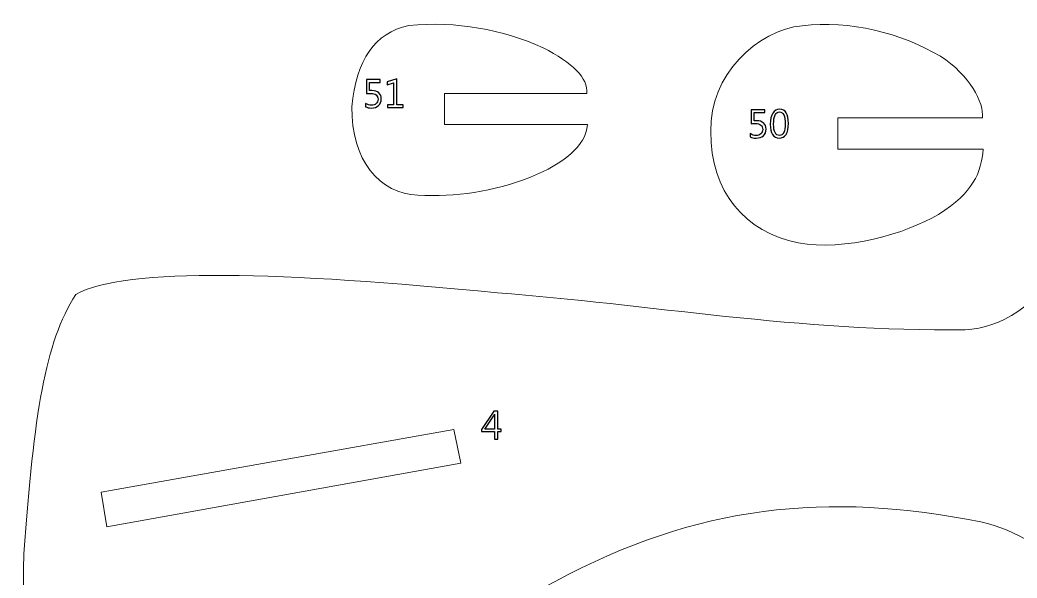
# Model space of a CAD drawing. Header units: centimetres. Extents: x -196 to 200, y -267 to 229.
# Drawn here: x -194 to -87.3, y -87.9 to -28.2 of the extents above; entities that cross this region are included whole.
import ezdxf

# ---------------------------------------------------------------- set-up
doc = ezdxf.new("R2010")
doc.units = ezdxf.units.CM
doc.header["$MEASUREMENT"] = 0
doc.layers.add('Camada 1', color=7, linetype='Continuous')
doc.layers.add('Camada 2', color=20, linetype='Continuous')

msp = doc.modelspace()

# ---------------------------------------------------------------- linework, layer by layer
at = {"layer": 'Camada 1', "lineweight": 9}
for points, knots in [([(-68.22, -114.75), (-68.04, -115.63), (-67.78, -116.21), (-67.31, -117.36), (-67.31, -117.36), (-66.28, -120.37), (-65.69, -122.11), (-68.88, -123.29), (-68.88, -123.29), (-70.53, -123.76), (-71.91, -124.29), (-73.08, -124.84), (-73.08, -124.84), (-78.91, -127.25), (-79.19, -135.94), (-76.95, -141.79), (-76.95, -141.79), (-75.35, -144.4), (-77.64, -147.56), (-79.82, -146.82), (-79.82, -146.82), (-79.82, -146.82), (-101.68, -139.6), (-101.68, -139.6), (-101.68, -139.6), (-101.05, -137.23), (-100.41, -134.93), (-99.57, -132.56), (-99.57, -132.56), (-99.57, -132.56), (-94.08, -134.8), (-94.08, -134.8), (-94.08, -134.8), (-94.08, -134.8), (-93, -131.72), (-93, -131.72), (-93, -131.72), (-93, -131.72), (-98.46, -129.36), (-98.46, -129.36), (-98.46, -129.36), (-97.27, -126.79), (-96.25, -124.35), (-94.94, -121.91), (-94.94, -121.91), (-94.94, -121.91), (-89.3, -125.03), (-89.3, -125.03), (-89.3, -125.03), (-89.3, -125.03), (-87.61, -122.23), (-87.61, -122.23), (-87.61, -122.23), (-87.61, -122.23), (-93.22, -119), (-93.22, -119), (-93.22, -119), (-91.93, -116.82), (-90.71, -114.97), (-89.36, -113), (-89.36, -113), (-89.36, -113), (-84.16, -116.43), (-84.16, -116.43), (-84.16, -116.43), (-84.16, -116.43), (-82.38, -113.73), (-82.38, -113.73), (-82.38, -113.73), (-82.38, -113.73), (-87.26, -110.42), (-87.26, -110.42), (-87.26, -110.42), (-85.81, -108.4), (-84.46, -106.24), (-83.13, -104.18), (-83.13, -104.18), (-83.13, -104.18), (-77.8, -107.45), (-77.8, -107.45), (-77.8, -107.45), (-77.8, -107.45), (-76.35, -104.61), (-76.35, -104.61), (-76.35, -104.61), (-76.35, -104.61), (-81.62, -101.16), (-81.62, -101.16), (-81.62, -101.16), (-76.54, -91.17), (-83.47, -83.58), (-91.14, -81.95), (-91.14, -81.95), (-107.54, -78.65), (-121.63, -80.14), (-136.72, -88.33), (-136.72, -88.33), (-146.97, -93.62), (-157.07, -99.95), (-167.1, -106.32), (-167.1, -106.32), (-173.24, -109.64), (-177.48, -112.91), (-184.5, -115.3), (-184.5, -115.3), (-186.68, -115.97), (-187.92, -116.37), (-188.74, -115.94), (-188.74, -115.94), (-192.01, -110.66), (-193.99, -102.87), (-193.57, -85.35), (-193.57, -85.35), (-192.46, -70.27), (-191.34, -62.84), (-188.01, -57.59), (-188.01, -57.59), (-182.76, -54.64), (-165.63, -55.18), (-142.88, -57.43), (-142.88, -57.43), (-126.99, -58.6), (-110.38, -61.65), (-92.84, -61.37), (-92.84, -61.37), (-84.93, -61.11), (-78.92, -50.89), (-71.18, -39.21), (-71.18, -39.21), (-66.99, -39.9), (-63.56, -39.22), (-61.32, -37.31), (-61.32, -37.31), (-59.15, -35.19), (-57.93, -32.68), (-57.97, -29.71), (-57.97, -29.71), (-57.98, -28.86), (-57.39, -28.55), (-56.45, -28.89), (-56.45, -28.89), (-45.09, -31.22), (-34.31, -32.54), (-24.39, -32.47), (-24.39, -32.47), (-24.39, -32.47), (-17.84, -32.59), (-17.84, -32.59), (-17.84, -32.59), (-8.82, -32.75), (-3.27, -34.44), (-1.83, -40.06), (-1.83, -40.06), (-1.49, -41.69), (-1.57, -52.72), (-1.55, -54.84), (-1.55, -54.84), (-1.55, -54.84), (-1.59, -77.04), (-1.59, -77.04), (-1.59, -77.04), (-1.59, -77.04), (-22.21, -77.07), (-22.21, -77.07), (-22.21, -77.07), (-22.21, -77.07), (-22.17, -80.35), (-22.17, -80.35), (-22.17, -80.35), (-22.17, -80.35), (-1.58, -80.41), (-1.58, -80.41), (-1.58, -80.41), (-1.58, -80.41), (-1.68, -108.05), (-1.68, -108.05), (-1.68, -108.05), (-1.68, -108.05), (-7.62, -108.65), (-7.62, -108.65), (-7.62, -108.65), (-7.62, -108.65), (-10.51, -92.44), (-10.51, -92.44), (-10.51, -92.44), (-10.51, -92.44), (-28.96, -95.17), (-28.96, -95.17), (-28.96, -95.17), (-28.96, -95.17), (-25.93, -110.78), (-25.93, -110.78), (-25.93, -110.78), (-25.93, -110.78), (-35.63, -111.78), (-35.63, -111.78), (-35.63, -111.78), (-35.67, -107.91), (-36.12, -104.22), (-37.09, -100.81), (-37.09, -100.81), (-38.39, -96.31), (-39.99, -92.91), (-42.37, -92.13), (-42.37, -92.13), (-42.37, -92.13), (-61.83, -92.14), (-61.83, -92.14), (-61.83, -92.14), (-63.21, -92.21), (-63.84, -94.43), (-63.38, -97.9), (-63.38, -97.9), (-63.01, -101.66), (-60.4, -104.76), (-58.99, -108.7), (-58.99, -108.7), (-58.06, -111.31), (-58.3, -111.81), (-60.36, -111.8), (-60.36, -111.8), (-60.36, -111.8), (-66.79, -111.77), (-66.79, -111.77), (-66.79, -111.77), (-67.65, -112.04), (-68.45, -113.16), (-68.22, -114.75)], [0, 0, 0, 0, 0.017241, 0.017241, 0.017241, 0.017241, 0.034483, 0.034483, 0.034483, 0.034483, 0.051724, 0.051724, 0.051724, 0.051724, 0.068966, 0.068966, 0.068966, 0.068966, 0.086207, 0.086207, 0.086207, 0.086207, 0.103448, 0.103448, 0.103448, 0.103448, 0.12069, 0.12069, 0.12069, 0.12069, 0.137931, 0.137931, 0.137931, 0.137931, 0.155172, 0.155172, 0.155172, 0.155172, 0.172414, 0.172414, 0.172414, 0.172414, 0.189655, 0.189655, 0.189655, 0.189655, 0.206897, 0.206897, 0.206897, 0.206897, 0.224138, 0.224138, 0.224138, 0.224138, 0.241379, 0.241379, 0.241379, 0.241379, 0.258621, 0.258621, 0.258621, 0.258621, 0.275862, 0.275862, 0.275862, 0.275862, 0.293103, 0.293103, 0.293103, 0.293103, 0.310345, 0.310345, 0.310345, 0.310345, 0.327586, 0.327586, 0.327586, 0.327586, 0.344828, 0.344828, 0.344828, 0.344828, 0.362069, 0.362069, 0.362069, 0.362069, 0.37931, 0.37931, 0.37931, 0.37931, 0.396552, 0.396552, 0.396552, 0.396552, 0.413793, 0.413793, 0.413793, 0.413793, 0.431034, 0.431034, 0.431034, 0.431034, 0.448276, 0.448276, 0.448276, 0.448276, 0.465517, 0.465517, 0.465517, 0.465517, 0.482759, 0.482759, 0.482759, 0.482759, 0.5, 0.5, 0.5, 0.5, 0.517241, 0.517241, 0.517241, 0.517241, 0.534483, 0.534483, 0.534483, 0.534483, 0.551724, 0.551724, 0.551724, 0.551724, 0.568966, 0.568966, 0.568966, 0.568966, 0.586207, 0.586207, 0.586207, 0.586207, 0.603448, 0.603448, 0.603448, 0.603448, 0.62069, 0.62069, 0.62069, 0.62069, 0.637931, 0.637931, 0.637931, 0.637931, 0.655172, 0.655172, 0.655172, 0.655172, 0.672414, 0.672414, 0.672414, 0.672414, 0.689655, 0.689655, 0.689655, 0.689655, 0.706897, 0.706897, 0.706897, 0.706897, 0.724138, 0.724138, 0.724138, 0.724138, 0.741379, 0.741379, 0.741379, 0.741379, 0.758621, 0.758621, 0.758621, 0.758621, 0.775862, 0.775862, 0.775862, 0.775862, 0.793103, 0.793103, 0.793103, 0.793103, 0.810345, 0.810345, 0.810345, 0.810345, 0.827586, 0.827586, 0.827586, 0.827586, 0.844828, 0.844828, 0.844828, 0.844828, 0.862069, 0.862069, 0.862069, 0.862069, 0.87931, 0.87931, 0.87931, 0.87931, 0.896552, 0.896552, 0.896552, 0.896552, 0.913793, 0.913793, 0.913793, 0.913793, 0.931034, 0.931034, 0.931034, 0.931034, 0.948276, 0.948276, 0.948276, 0.948276, 0.965517, 0.965517, 0.965517, 0.965517, 1, 1, 1, 1]), ([(-133.31, -36.1), (-133.31, -36.1), (-148.54, -36.1), (-148.54, -36.1), (-148.54, -36.1), (-148.54, -36.1), (-148.54, -39.43), (-148.54, -39.43), (-148.54, -39.43), (-148.54, -39.43), (-133.24, -39.43), (-133.24, -39.43), (-133.24, -39.43), (-133.48, -41.75), (-135.73, -43.57), (-139.35, -45.05), (-139.35, -45.05), (-143.37, -46.64), (-147.37, -47.16), (-151.39, -46.98), (-151.39, -46.98), (-155.45, -46.86), (-158.58, -43.17), (-158.45, -37.53), (-158.45, -37.53), (-158, -32.47), (-156.05, -29.64), (-152.37, -28.81), (-152.37, -28.81), (-147.22, -28.36), (-142.38, -29.2), (-138, -31.21), (-138, -31.21), (-134.84, -32.8), (-133.16, -34.44), (-133.31, -36.1)], [0, 0, 0, 0, 0.1, 0.1, 0.1, 0.1, 0.2, 0.2, 0.2, 0.2, 0.3, 0.3, 0.3, 0.3, 0.4, 0.4, 0.4, 0.4, 0.5, 0.5, 0.5, 0.5, 0.6, 0.6, 0.6, 0.6, 0.7, 0.7, 0.7, 0.7, 0.8, 0.8, 0.8, 0.8, 1, 1, 1, 1]), ([(-90.97, -38.71), (-90.97, -38.71), (-106.45, -38.71), (-106.45, -38.71), (-106.45, -38.71), (-106.45, -38.71), (-106.44, -42.04), (-106.44, -42.04), (-106.44, -42.04), (-106.44, -42.04), (-90.9, -42.04), (-90.9, -42.04), (-90.9, -42.04), (-91.14, -44.63), (-91.91, -46.61), (-95.68, -49.04), (-95.68, -49.04), (-99.22, -51.11), (-105.65, -52.99), (-110.71, -52.08), (-110.71, -52.08), (-116.36, -50.93), (-120.1, -46.62), (-120.06, -40.14), (-120.06, -40.14), (-120.2, -34.18), (-115.06, -29.27), (-110.27, -28.84), (-110.27, -28.84), (-105.2, -28.22), (-99.6, -29.66), (-95.48, -32.1), (-95.48, -32.1), (-92.32, -34.15), (-90.82, -37.05), (-90.97, -38.71)], [0, 0, 0, 0, 0.1, 0.1, 0.1, 0.1, 0.2, 0.2, 0.2, 0.2, 0.3, 0.3, 0.3, 0.3, 0.4, 0.4, 0.4, 0.4, 0.5, 0.5, 0.5, 0.5, 0.6, 0.6, 0.6, 0.6, 0.7, 0.7, 0.7, 0.7, 0.8, 0.8, 0.8, 0.8, 1, 1, 1, 1]), ([(-185.28, -78.75), (-185.28, -78.75), (-184.69, -82.46), (-184.69, -82.46), (-184.69, -82.46), (-184.69, -82.46), (-146.79, -75.66), (-146.79, -75.66), (-146.79, -75.66), (-146.79, -75.66), (-147.54, -72.04), (-147.54, -72.04), (-147.54, -72.04), (-147.54, -72.04), (-185.28, -78.75), (-185.28, -78.75)], [0, 0, 0, 0, 0.2, 0.2, 0.2, 0.2, 0.4, 0.4, 0.4, 0.4, 0.6, 0.6, 0.6, 0.6, 1, 1, 1, 1])]:
    msp.add_open_spline(points, degree=3, knots=knots, dxfattribs=at)
at = {"layer": 'Camada 2'}
for points, knots in [([(-156.99, -37.52), (-156.99, -37.52), (-156.99, -37.16), (-156.99, -37.16), (-156.99, -37.16), (-156.79, -37.29), (-156.58, -37.36), (-156.37, -37.36), (-156.37, -37.36), (-156.16, -37.36), (-155.99, -37.3), (-155.86, -37.18), (-155.86, -37.18), (-155.73, -37.06), (-155.66, -36.9), (-155.66, -36.71), (-155.66, -36.71), (-155.66, -36.51), (-155.73, -36.36), (-155.86, -36.25), (-155.86, -36.25), (-155.99, -36.14), (-156.18, -36.08), (-156.43, -36.08), (-156.43, -36.08), (-156.51, -36.08), (-156.67, -36.09), (-156.9, -36.11), (-156.9, -36.11), (-156.9, -36.11), (-156.9, -34.61), (-156.9, -34.61), (-156.9, -34.61), (-156.9, -34.61), (-155.45, -34.61), (-155.45, -34.61), (-155.45, -34.61), (-155.45, -34.61), (-155.45, -34.91), (-155.45, -34.91), (-155.45, -34.91), (-155.45, -34.91), (-156.57, -34.91), (-156.57, -34.91), (-156.57, -34.91), (-156.57, -34.91), (-156.57, -35.79), (-156.57, -35.79), (-156.57, -35.79), (-156.48, -35.79), (-156.4, -35.79), (-156.32, -35.79), (-156.32, -35.79), (-156, -35.79), (-155.75, -35.87), (-155.58, -36.03), (-155.58, -36.03), (-155.4, -36.19), (-155.31, -36.41), (-155.31, -36.68), (-155.31, -36.68), (-155.31, -36.97), (-155.41, -37.21), (-155.6, -37.38), (-155.6, -37.38), (-155.78, -37.56), (-156.04, -37.65), (-156.37, -37.65), (-156.37, -37.65), (-156.65, -37.65), (-156.85, -37.6), (-156.99, -37.52)], [0, 0, 0, 0, 0.052632, 0.052632, 0.052632, 0.052632, 0.105263, 0.105263, 0.105263, 0.105263, 0.157895, 0.157895, 0.157895, 0.157895, 0.210526, 0.210526, 0.210526, 0.210526, 0.263158, 0.263158, 0.263158, 0.263158, 0.315789, 0.315789, 0.315789, 0.315789, 0.368421, 0.368421, 0.368421, 0.368421, 0.421053, 0.421053, 0.421053, 0.421053, 0.473684, 0.473684, 0.473684, 0.473684, 0.526316, 0.526316, 0.526316, 0.526316, 0.578947, 0.578947, 0.578947, 0.578947, 0.631579, 0.631579, 0.631579, 0.631579, 0.684211, 0.684211, 0.684211, 0.684211, 0.736842, 0.736842, 0.736842, 0.736842, 0.789474, 0.789474, 0.789474, 0.789474, 0.842105, 0.842105, 0.842105, 0.842105, 0.894737, 0.894737, 0.894737, 0.894737, 1, 1, 1, 1]), ([(-152.97, -37.59), (-152.97, -37.59), (-154.66, -37.59), (-154.66, -37.59), (-154.66, -37.59), (-154.66, -37.59), (-154.66, -37.3), (-154.66, -37.3), (-154.66, -37.3), (-154.66, -37.3), (-153.99, -37.3), (-153.99, -37.3), (-153.99, -37.3), (-153.99, -37.3), (-153.99, -34.97), (-153.99, -34.97), (-153.99, -34.97), (-153.99, -34.97), (-154.68, -35.18), (-154.68, -35.18), (-154.68, -35.18), (-154.68, -35.18), (-154.68, -34.85), (-154.68, -34.85), (-154.68, -34.85), (-154.68, -34.85), (-153.65, -34.54), (-153.65, -34.54), (-153.65, -34.54), (-153.65, -34.54), (-153.65, -37.3), (-153.65, -37.3), (-153.65, -37.3), (-153.65, -37.3), (-152.97, -37.3), (-152.97, -37.3), (-152.97, -37.3), (-152.97, -37.3), (-152.97, -37.59), (-152.97, -37.59)], [0, 0, 0, 0, 0.090909, 0.090909, 0.090909, 0.090909, 0.181818, 0.181818, 0.181818, 0.181818, 0.272727, 0.272727, 0.272727, 0.272727, 0.363636, 0.363636, 0.363636, 0.363636, 0.454545, 0.454545, 0.454545, 0.454545, 0.545455, 0.545455, 0.545455, 0.545455, 0.636364, 0.636364, 0.636364, 0.636364, 0.727273, 0.727273, 0.727273, 0.727273, 0.818182, 0.818182, 0.818182, 0.818182, 1, 1, 1, 1]), ([(-115.82, -40.75), (-115.82, -40.75), (-115.82, -40.38), (-115.82, -40.38), (-115.82, -40.38), (-115.62, -40.52), (-115.41, -40.59), (-115.2, -40.59), (-115.2, -40.59), (-114.99, -40.59), (-114.82, -40.53), (-114.69, -40.41), (-114.69, -40.41), (-114.56, -40.29), (-114.49, -40.13), (-114.49, -39.93), (-114.49, -39.93), (-114.49, -39.74), (-114.56, -39.58), (-114.69, -39.47), (-114.69, -39.47), (-114.82, -39.36), (-115.01, -39.31), (-115.26, -39.31), (-115.26, -39.31), (-115.34, -39.31), (-115.5, -39.32), (-115.73, -39.33), (-115.73, -39.33), (-115.73, -39.33), (-115.73, -37.83), (-115.73, -37.83), (-115.73, -37.83), (-115.73, -37.83), (-114.28, -37.83), (-114.28, -37.83), (-114.28, -37.83), (-114.28, -37.83), (-114.28, -38.14), (-114.28, -38.14), (-114.28, -38.14), (-114.28, -38.14), (-115.4, -38.14), (-115.4, -38.14), (-115.4, -38.14), (-115.4, -38.14), (-115.4, -39.02), (-115.4, -39.02), (-115.4, -39.02), (-115.31, -39.01), (-115.22, -39.01), (-115.15, -39.01), (-115.15, -39.01), (-114.83, -39.01), (-114.58, -39.09), (-114.4, -39.25), (-114.4, -39.25), (-114.23, -39.41), (-114.14, -39.63), (-114.14, -39.91), (-114.14, -39.91), (-114.14, -40.2), (-114.24, -40.43), (-114.42, -40.61), (-114.42, -40.61), (-114.61, -40.78), (-114.87, -40.87), (-115.2, -40.87), (-115.2, -40.87), (-115.48, -40.87), (-115.68, -40.83), (-115.82, -40.75)], [0, 0, 0, 0, 0.052632, 0.052632, 0.052632, 0.052632, 0.105263, 0.105263, 0.105263, 0.105263, 0.157895, 0.157895, 0.157895, 0.157895, 0.210526, 0.210526, 0.210526, 0.210526, 0.263158, 0.263158, 0.263158, 0.263158, 0.315789, 0.315789, 0.315789, 0.315789, 0.368421, 0.368421, 0.368421, 0.368421, 0.421053, 0.421053, 0.421053, 0.421053, 0.473684, 0.473684, 0.473684, 0.473684, 0.526316, 0.526316, 0.526316, 0.526316, 0.578947, 0.578947, 0.578947, 0.578947, 0.631579, 0.631579, 0.631579, 0.631579, 0.684211, 0.684211, 0.684211, 0.684211, 0.736842, 0.736842, 0.736842, 0.736842, 0.789474, 0.789474, 0.789474, 0.789474, 0.842105, 0.842105, 0.842105, 0.842105, 0.894737, 0.894737, 0.894737, 0.894737, 1, 1, 1, 1]), ([(-112.74, -40.87), (-113.04, -40.87), (-113.27, -40.74), (-113.43, -40.49), (-113.43, -40.49), (-113.6, -40.24), (-113.68, -39.87), (-113.68, -39.39), (-113.68, -39.39), (-113.68, -38.86), (-113.59, -38.46), (-113.42, -38.19), (-113.42, -38.19), (-113.25, -37.92), (-113, -37.78), (-112.67, -37.78), (-112.67, -37.78), (-112.05, -37.78), (-111.74, -38.29), (-111.74, -39.31), (-111.74, -39.31), (-111.74, -39.82), (-111.82, -40.21), (-112, -40.47), (-112, -40.47), (-112.18, -40.74), (-112.42, -40.87), (-112.74, -40.87)], [0, 0, 0, 0, 0.125, 0.125, 0.125, 0.125, 0.25, 0.25, 0.25, 0.25, 0.375, 0.375, 0.375, 0.375, 0.5, 0.5, 0.5, 0.5, 0.625, 0.625, 0.625, 0.625, 0.75, 0.75, 0.75, 0.75, 1, 1, 1, 1]), ([(-112.69, -38.07), (-113.12, -38.07), (-113.33, -38.5), (-113.33, -39.37), (-113.33, -39.37), (-113.33, -40.18), (-113.12, -40.59), (-112.7, -40.59), (-112.7, -40.59), (-112.29, -40.59), (-112.09, -40.17), (-112.09, -39.35), (-112.09, -39.35), (-112.09, -38.5), (-112.29, -38.07), (-112.69, -38.07)], [0, 0, 0, 0, 0.2, 0.2, 0.2, 0.2, 0.4, 0.4, 0.4, 0.4, 0.6, 0.6, 0.6, 0.6, 1, 1, 1, 1]), ([(-142.47, -72.28), (-142.47, -72.28), (-142.85, -72.28), (-142.85, -72.28), (-142.85, -72.28), (-142.85, -72.28), (-142.85, -73.07), (-142.85, -73.07), (-142.85, -73.07), (-142.85, -73.07), (-143.19, -73.07), (-143.19, -73.07), (-143.19, -73.07), (-143.19, -73.07), (-143.19, -72.28), (-143.19, -72.28), (-143.19, -72.28), (-143.19, -72.28), (-144.59, -72.28), (-144.59, -72.28), (-144.59, -72.28), (-144.59, -72.28), (-144.59, -72.06), (-144.59, -72.06), (-144.59, -72.06), (-144.59, -72.06), (-143.26, -70.09), (-143.26, -70.09), (-143.26, -70.09), (-143.26, -70.09), (-142.85, -70.09), (-142.85, -70.09), (-142.85, -70.09), (-142.85, -70.09), (-142.85, -72), (-142.85, -72), (-142.85, -72), (-142.85, -72), (-142.47, -72), (-142.47, -72), (-142.47, -72), (-142.47, -72), (-142.47, -72.28), (-142.47, -72.28)], [0, 0, 0, 0, 0.083333, 0.083333, 0.083333, 0.083333, 0.166667, 0.166667, 0.166667, 0.166667, 0.25, 0.25, 0.25, 0.25, 0.333333, 0.333333, 0.333333, 0.333333, 0.416667, 0.416667, 0.416667, 0.416667, 0.5, 0.5, 0.5, 0.5, 0.583333, 0.583333, 0.583333, 0.583333, 0.666667, 0.666667, 0.666667, 0.666667, 0.75, 0.75, 0.75, 0.75, 0.833333, 0.833333, 0.833333, 0.833333, 1, 1, 1, 1]), ([(-143.19, -72), (-143.19, -72), (-143.19, -70.71), (-143.19, -70.71), (-143.19, -70.71), (-143.19, -70.62), (-143.18, -70.52), (-143.18, -70.4), (-143.18, -70.4), (-143.18, -70.4), (-143.19, -70.4), (-143.19, -70.4), (-143.19, -70.4), (-143.21, -70.45), (-143.24, -70.53), (-143.3, -70.63), (-143.3, -70.63), (-143.3, -70.63), (-144.22, -72), (-144.22, -72), (-144.22, -72), (-144.22, -72), (-143.19, -72), (-143.19, -72)], [0, 0, 0, 0, 0.142857, 0.142857, 0.142857, 0.142857, 0.285714, 0.285714, 0.285714, 0.285714, 0.428571, 0.428571, 0.428571, 0.428571, 0.571429, 0.571429, 0.571429, 0.571429, 0.714286, 0.714286, 0.714286, 0.714286, 1, 1, 1, 1])]:
    msp.add_open_spline(points, degree=3, knots=knots, dxfattribs=at)
at = {"layer": 'Camada 2', "lineweight": 9}
for points, knots in [([(-156.99, -37.52), (-156.99, -37.52), (-156.99, -37.16), (-156.99, -37.16), (-156.99, -37.16), (-156.79, -37.29), (-156.58, -37.36), (-156.37, -37.36), (-156.37, -37.36), (-156.16, -37.36), (-155.99, -37.3), (-155.86, -37.18), (-155.86, -37.18), (-155.73, -37.06), (-155.66, -36.9), (-155.66, -36.71), (-155.66, -36.71), (-155.66, -36.51), (-155.73, -36.36), (-155.86, -36.25), (-155.86, -36.25), (-155.99, -36.14), (-156.18, -36.08), (-156.43, -36.08), (-156.43, -36.08), (-156.51, -36.08), (-156.67, -36.09), (-156.9, -36.11), (-156.9, -36.11), (-156.9, -36.11), (-156.9, -34.61), (-156.9, -34.61), (-156.9, -34.61), (-156.9, -34.61), (-155.45, -34.61), (-155.45, -34.61), (-155.45, -34.61), (-155.45, -34.61), (-155.45, -34.91), (-155.45, -34.91), (-155.45, -34.91), (-155.45, -34.91), (-156.57, -34.91), (-156.57, -34.91), (-156.57, -34.91), (-156.57, -34.91), (-156.57, -35.79), (-156.57, -35.79), (-156.57, -35.79), (-156.48, -35.79), (-156.4, -35.79), (-156.32, -35.79), (-156.32, -35.79), (-156, -35.79), (-155.75, -35.87), (-155.58, -36.03), (-155.58, -36.03), (-155.4, -36.19), (-155.31, -36.41), (-155.31, -36.68), (-155.31, -36.68), (-155.31, -36.97), (-155.41, -37.21), (-155.6, -37.38), (-155.6, -37.38), (-155.78, -37.56), (-156.04, -37.65), (-156.37, -37.65), (-156.37, -37.65), (-156.65, -37.65), (-156.85, -37.6), (-156.99, -37.52)], [0, 0, 0, 0, 0.052632, 0.052632, 0.052632, 0.052632, 0.105263, 0.105263, 0.105263, 0.105263, 0.157895, 0.157895, 0.157895, 0.157895, 0.210526, 0.210526, 0.210526, 0.210526, 0.263158, 0.263158, 0.263158, 0.263158, 0.315789, 0.315789, 0.315789, 0.315789, 0.368421, 0.368421, 0.368421, 0.368421, 0.421053, 0.421053, 0.421053, 0.421053, 0.473684, 0.473684, 0.473684, 0.473684, 0.526316, 0.526316, 0.526316, 0.526316, 0.578947, 0.578947, 0.578947, 0.578947, 0.631579, 0.631579, 0.631579, 0.631579, 0.684211, 0.684211, 0.684211, 0.684211, 0.736842, 0.736842, 0.736842, 0.736842, 0.789474, 0.789474, 0.789474, 0.789474, 0.842105, 0.842105, 0.842105, 0.842105, 0.894737, 0.894737, 0.894737, 0.894737, 1, 1, 1, 1]), ([(-152.97, -37.59), (-152.97, -37.59), (-154.66, -37.59), (-154.66, -37.59), (-154.66, -37.59), (-154.66, -37.59), (-154.66, -37.3), (-154.66, -37.3), (-154.66, -37.3), (-154.66, -37.3), (-153.99, -37.3), (-153.99, -37.3), (-153.99, -37.3), (-153.99, -37.3), (-153.99, -34.97), (-153.99, -34.97), (-153.99, -34.97), (-153.99, -34.97), (-154.68, -35.18), (-154.68, -35.18), (-154.68, -35.18), (-154.68, -35.18), (-154.68, -34.85), (-154.68, -34.85), (-154.68, -34.85), (-154.68, -34.85), (-153.65, -34.54), (-153.65, -34.54), (-153.65, -34.54), (-153.65, -34.54), (-153.65, -37.3), (-153.65, -37.3), (-153.65, -37.3), (-153.65, -37.3), (-152.97, -37.3), (-152.97, -37.3), (-152.97, -37.3), (-152.97, -37.3), (-152.97, -37.59), (-152.97, -37.59)], [0, 0, 0, 0, 0.090909, 0.090909, 0.090909, 0.090909, 0.181818, 0.181818, 0.181818, 0.181818, 0.272727, 0.272727, 0.272727, 0.272727, 0.363636, 0.363636, 0.363636, 0.363636, 0.454545, 0.454545, 0.454545, 0.454545, 0.545455, 0.545455, 0.545455, 0.545455, 0.636364, 0.636364, 0.636364, 0.636364, 0.727273, 0.727273, 0.727273, 0.727273, 0.818182, 0.818182, 0.818182, 0.818182, 1, 1, 1, 1]), ([(-115.82, -40.75), (-115.82, -40.75), (-115.82, -40.38), (-115.82, -40.38), (-115.82, -40.38), (-115.62, -40.52), (-115.41, -40.59), (-115.2, -40.59), (-115.2, -40.59), (-114.99, -40.59), (-114.82, -40.53), (-114.69, -40.41), (-114.69, -40.41), (-114.56, -40.29), (-114.49, -40.13), (-114.49, -39.93), (-114.49, -39.93), (-114.49, -39.74), (-114.56, -39.58), (-114.69, -39.47), (-114.69, -39.47), (-114.82, -39.36), (-115.01, -39.31), (-115.26, -39.31), (-115.26, -39.31), (-115.34, -39.31), (-115.5, -39.32), (-115.73, -39.33), (-115.73, -39.33), (-115.73, -39.33), (-115.73, -37.83), (-115.73, -37.83), (-115.73, -37.83), (-115.73, -37.83), (-114.28, -37.83), (-114.28, -37.83), (-114.28, -37.83), (-114.28, -37.83), (-114.28, -38.14), (-114.28, -38.14), (-114.28, -38.14), (-114.28, -38.14), (-115.4, -38.14), (-115.4, -38.14), (-115.4, -38.14), (-115.4, -38.14), (-115.4, -39.02), (-115.4, -39.02), (-115.4, -39.02), (-115.31, -39.01), (-115.22, -39.01), (-115.15, -39.01), (-115.15, -39.01), (-114.83, -39.01), (-114.58, -39.09), (-114.4, -39.25), (-114.4, -39.25), (-114.23, -39.41), (-114.14, -39.63), (-114.14, -39.91), (-114.14, -39.91), (-114.14, -40.2), (-114.24, -40.43), (-114.42, -40.61), (-114.42, -40.61), (-114.61, -40.78), (-114.87, -40.87), (-115.2, -40.87), (-115.2, -40.87), (-115.48, -40.87), (-115.68, -40.83), (-115.82, -40.75)], [0, 0, 0, 0, 0.052632, 0.052632, 0.052632, 0.052632, 0.105263, 0.105263, 0.105263, 0.105263, 0.157895, 0.157895, 0.157895, 0.157895, 0.210526, 0.210526, 0.210526, 0.210526, 0.263158, 0.263158, 0.263158, 0.263158, 0.315789, 0.315789, 0.315789, 0.315789, 0.368421, 0.368421, 0.368421, 0.368421, 0.421053, 0.421053, 0.421053, 0.421053, 0.473684, 0.473684, 0.473684, 0.473684, 0.526316, 0.526316, 0.526316, 0.526316, 0.578947, 0.578947, 0.578947, 0.578947, 0.631579, 0.631579, 0.631579, 0.631579, 0.684211, 0.684211, 0.684211, 0.684211, 0.736842, 0.736842, 0.736842, 0.736842, 0.789474, 0.789474, 0.789474, 0.789474, 0.842105, 0.842105, 0.842105, 0.842105, 0.894737, 0.894737, 0.894737, 0.894737, 1, 1, 1, 1]), ([(-112.74, -40.87), (-113.04, -40.87), (-113.27, -40.74), (-113.43, -40.49), (-113.43, -40.49), (-113.6, -40.24), (-113.68, -39.87), (-113.68, -39.39), (-113.68, -39.39), (-113.68, -38.86), (-113.59, -38.46), (-113.42, -38.19), (-113.42, -38.19), (-113.25, -37.92), (-113, -37.78), (-112.67, -37.78), (-112.67, -37.78), (-112.05, -37.78), (-111.74, -38.29), (-111.74, -39.31), (-111.74, -39.31), (-111.74, -39.82), (-111.82, -40.21), (-112, -40.47), (-112, -40.47), (-112.18, -40.74), (-112.42, -40.87), (-112.74, -40.87)], [0, 0, 0, 0, 0.125, 0.125, 0.125, 0.125, 0.25, 0.25, 0.25, 0.25, 0.375, 0.375, 0.375, 0.375, 0.5, 0.5, 0.5, 0.5, 0.625, 0.625, 0.625, 0.625, 0.75, 0.75, 0.75, 0.75, 1, 1, 1, 1]), ([(-112.69, -38.07), (-113.12, -38.07), (-113.33, -38.5), (-113.33, -39.37), (-113.33, -39.37), (-113.33, -40.18), (-113.12, -40.59), (-112.7, -40.59), (-112.7, -40.59), (-112.29, -40.59), (-112.09, -40.17), (-112.09, -39.35), (-112.09, -39.35), (-112.09, -38.5), (-112.29, -38.07), (-112.69, -38.07)], [0, 0, 0, 0, 0.2, 0.2, 0.2, 0.2, 0.4, 0.4, 0.4, 0.4, 0.6, 0.6, 0.6, 0.6, 1, 1, 1, 1]), ([(-142.47, -72.28), (-142.47, -72.28), (-142.85, -72.28), (-142.85, -72.28), (-142.85, -72.28), (-142.85, -72.28), (-142.85, -73.07), (-142.85, -73.07), (-142.85, -73.07), (-142.85, -73.07), (-143.19, -73.07), (-143.19, -73.07), (-143.19, -73.07), (-143.19, -73.07), (-143.19, -72.28), (-143.19, -72.28), (-143.19, -72.28), (-143.19, -72.28), (-144.59, -72.28), (-144.59, -72.28), (-144.59, -72.28), (-144.59, -72.28), (-144.59, -72.06), (-144.59, -72.06), (-144.59, -72.06), (-144.59, -72.06), (-143.26, -70.09), (-143.26, -70.09), (-143.26, -70.09), (-143.26, -70.09), (-142.85, -70.09), (-142.85, -70.09), (-142.85, -70.09), (-142.85, -70.09), (-142.85, -72), (-142.85, -72), (-142.85, -72), (-142.85, -72), (-142.47, -72), (-142.47, -72), (-142.47, -72), (-142.47, -72), (-142.47, -72.28), (-142.47, -72.28)], [0, 0, 0, 0, 0.083333, 0.083333, 0.083333, 0.083333, 0.166667, 0.166667, 0.166667, 0.166667, 0.25, 0.25, 0.25, 0.25, 0.333333, 0.333333, 0.333333, 0.333333, 0.416667, 0.416667, 0.416667, 0.416667, 0.5, 0.5, 0.5, 0.5, 0.583333, 0.583333, 0.583333, 0.583333, 0.666667, 0.666667, 0.666667, 0.666667, 0.75, 0.75, 0.75, 0.75, 0.833333, 0.833333, 0.833333, 0.833333, 1, 1, 1, 1]), ([(-143.19, -72), (-143.19, -72), (-143.19, -70.71), (-143.19, -70.71), (-143.19, -70.71), (-143.19, -70.62), (-143.18, -70.52), (-143.18, -70.4), (-143.18, -70.4), (-143.18, -70.4), (-143.19, -70.4), (-143.19, -70.4), (-143.19, -70.4), (-143.21, -70.45), (-143.24, -70.53), (-143.3, -70.63), (-143.3, -70.63), (-143.3, -70.63), (-144.22, -72), (-144.22, -72), (-144.22, -72), (-144.22, -72), (-143.19, -72), (-143.19, -72)], [0, 0, 0, 0, 0.142857, 0.142857, 0.142857, 0.142857, 0.285714, 0.285714, 0.285714, 0.285714, 0.428571, 0.428571, 0.428571, 0.428571, 0.571429, 0.571429, 0.571429, 0.571429, 0.714286, 0.714286, 0.714286, 0.714286, 1, 1, 1, 1])]:
    msp.add_open_spline(points, degree=3, knots=knots, dxfattribs=at)

doc.saveas('drawing.dxf')
